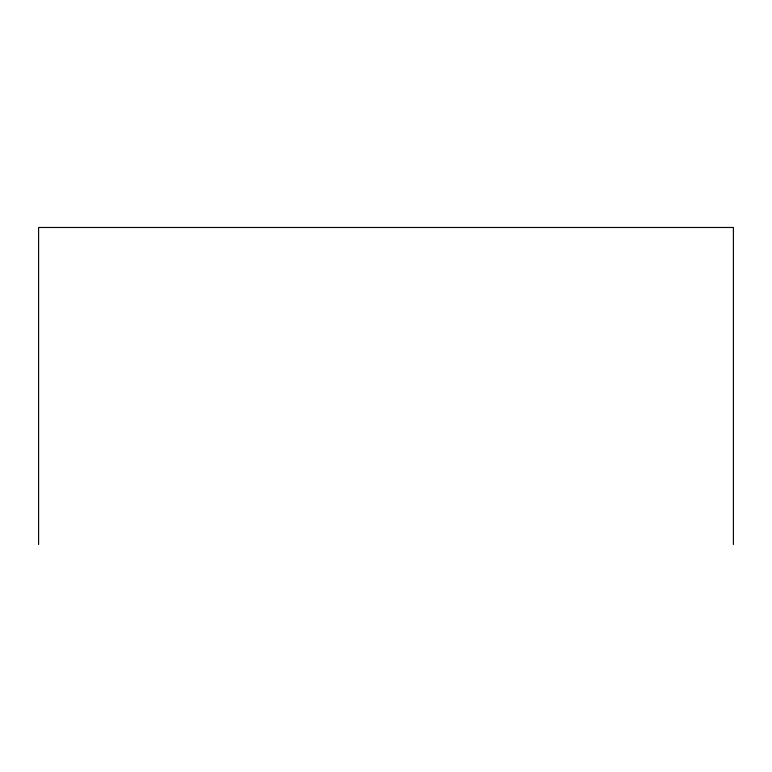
<?xml version="1.0" encoding="UTF-8"?>
<svg xmlns="http://www.w3.org/2000/svg" width="772" height="772" viewBox="0 0 772 772"><rect width="100%" height="100%" fill="white"/><g stroke="black" fill="none" stroke-linecap="round" stroke-linejoin="round"><path stroke-width="1.16" d="M733.4 544.521L733.4 227.479L38.6 227.479L38.6 544.521"/></g></svg>
